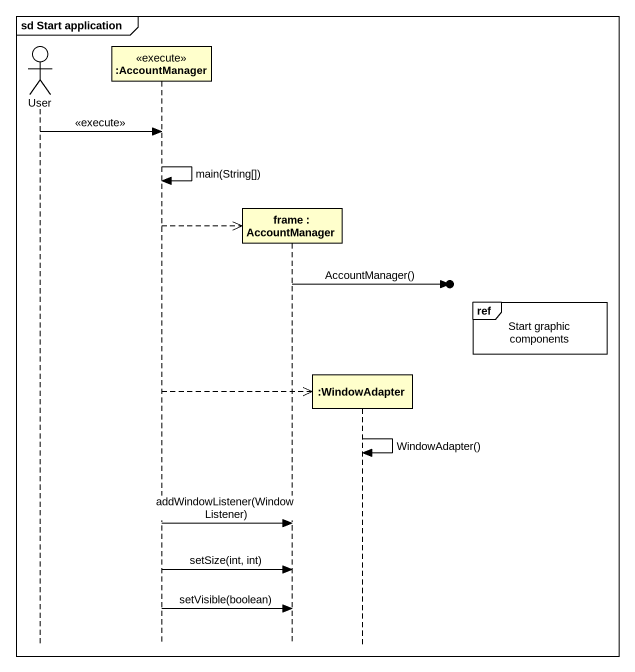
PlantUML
@startuml
mainframe sd Start application
hide footbox
actor User
participant ":AccountManager" as AccountManager <<execute>>
participant "frame : AccountManager" as frame_
participant ":WindowAdapter" as WindowAdapter

User -> AccountManager : <<execute>>
AccountManager -> AccountManager : main(String[])
AccountManager -->> frame_ **
frame_ ->o] : AccountManager()
ref over WindowAdapter : Start graphic components
AccountManager -->> WindowAdapter **
WindowAdapter -> WindowAdapter : WindowAdapter()
AccountManager -> frame_ : addWindowListener(WindowListener)
AccountManager -> frame_ : setSize(int, int)
AccountManager -> frame_ : setVisible(boolean)
@enduml
